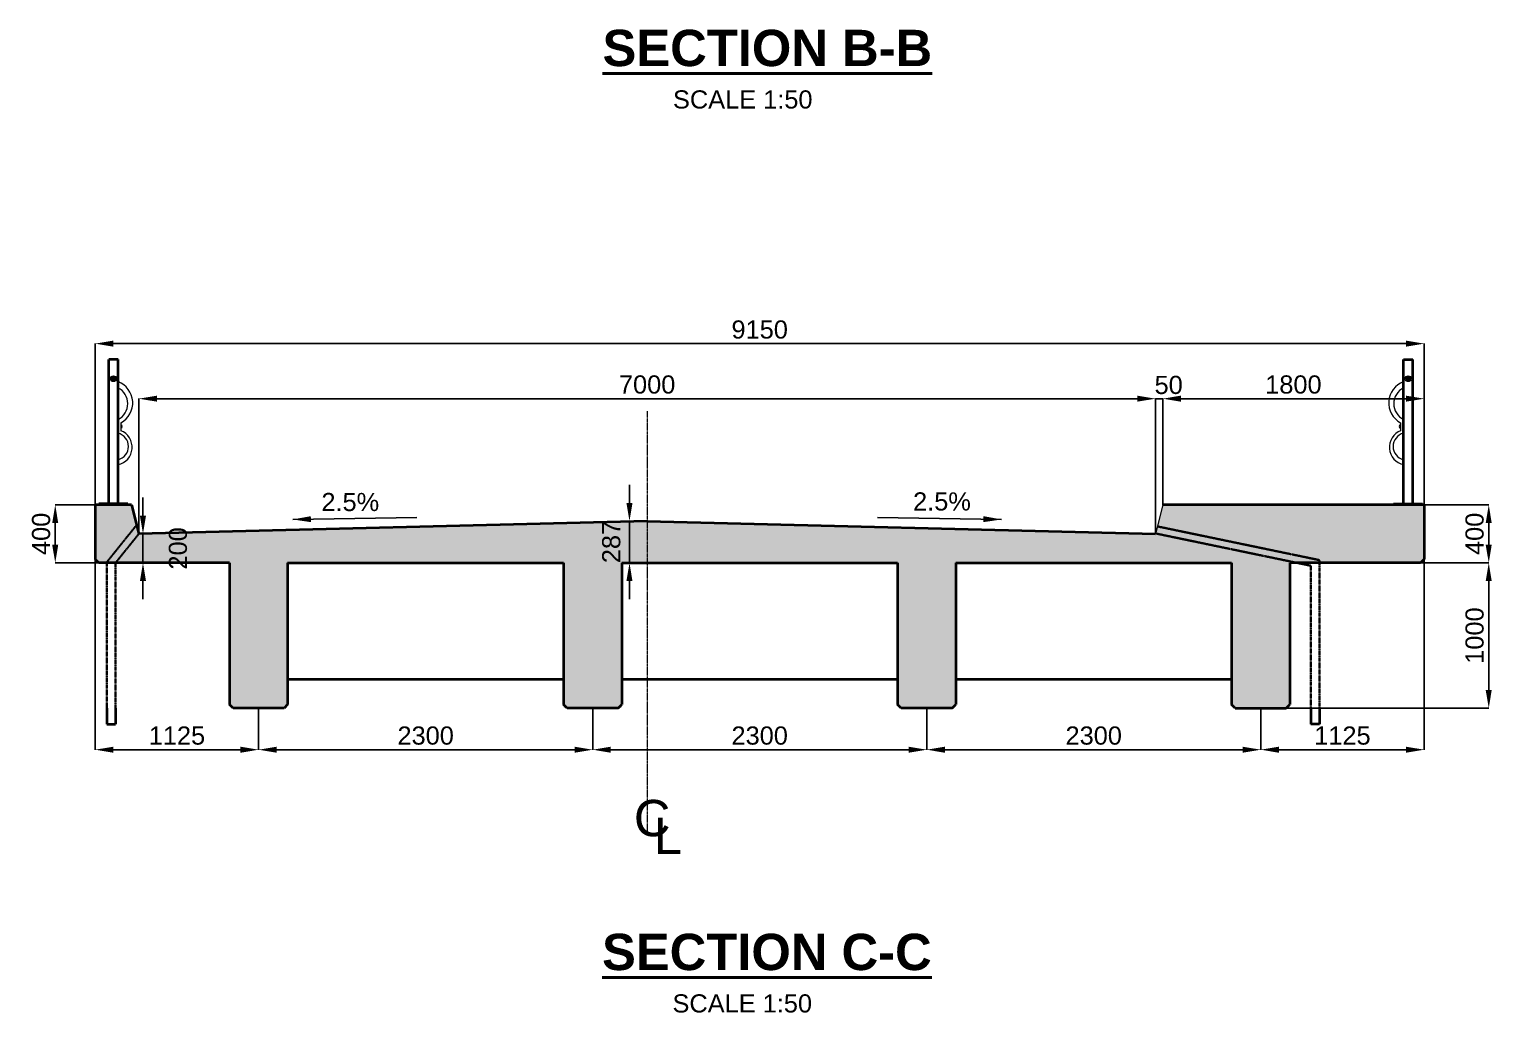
# Model space of a CAD drawing. Header units: millimetres. Extents: x -1307360 to -9241, y 140559 to 432424.
# Drawn here: x -576607 to -556467, y 295178 to 308717 of the extents above; entities that cross this region are included whole.
import ezdxf

# ---------------------------------------------------------------- set-up
doc = ezdxf.new("R2010")
doc.units = ezdxf.units.MM
doc.header["$MEASUREMENT"] = 0
doc.linetypes.add('CENTER2', pattern=[1.125, 0.75, -0.125, 0.125, -0.125])
doc.linetypes.add('DASHED2', pattern=[0.375, 0.25, -0.125])
for name, color, linetype, lineweight in [('centreline', 4, 'CENTER2', 15), ('dimension', 252, 'Continuous', 20), ('hatch', 9, 'Continuous', 18), ('hidden', 5, 'DASHED2', 30), ('lettering', 120, 'Continuous', 25), ('outline', 3, 'Continuous', 35), ('titles', 2, 'Continuous', 40)]:
    doc.layers.add(name, color=color, linetype=linetype, lineweight=lineweight)
doc.styles.add('ARIAL', font='arial.ttf')
doc.dimstyles.new('Dimstyle_100', dxfattribs={"dimtxt": 250, "dimasz": 250, "dimexe": 66, "dimexo": 50, "dimgap": 50, "dimtad": 1, "dimdec": 0, "dimzin": 0, "dimdsep": 46, "dimtxsty": 'ARIAL', "dimcen": 0.09, "dimclrd": 256, "dimclre": 256, "dimclrt": 1, "dimadec": 0, "dimazin": 0, "dimtfac": 1, "dimtdec": 0, "dimtmove": 2, "dimatfit": 3, "dimfxl": 1, "dimtolj": 1, "dimtzin": 0, "dimarcsym": 0})
doc.dimstyles.new('scale_50', dxfattribs={"dimtxt": 250, "dimasz": 250, "dimexe": 0.25, "dimexo": 0.25, "dimgap": 66, "dimtad": 1, "dimdec": 0, "dimlfac": 0.5, "dimzin": 0, "dimdsep": 46, "dimtxsty": 'ARIAL', "dimcen": 0.09, "dimclrd": 4, "dimclre": 5, "dimclrt": 1, "dimadec": 0, "dimazin": 0, "dimtfac": 1, "dimtdec": 0, "dimtmove": 2, "dimatfit": 3, "dimfxl": 1, "dimtolj": 1, "dimtzin": 0, "dimarcsym": 0})

# ---------------------------------------------------------------- blocks, each defined once
blk = doc.blocks.new('*D32')
at = {"layer": 'Defpoints', "color": 0, "transparency": 16777216}
for p in [(-557398, 303631), (-560998, 302170), (-557398, 302170)]:
    blk.add_point(p, dxfattribs=at)
at = {"layer": 'dimension', "color": 5, "lineweight": -2, "transparency": 16777216}
for p, q in [((-560998, 302171), (-560998, 303632)), ((-557398, 302171), (-557398, 303632))]:
    blk.add_line(p, q, dxfattribs=at)
at = {"layer": 'dimension', "color": 4, "lineweight": -2, "transparency": 16777216}
blk.add_line((-560748, 303631), (-557648, 303631), dxfattribs=at)
at = {"layer": 'dimension', "color": 4, "transparency": 16777216}
for points in [[(-560748, 303673), (-560748, 303590), (-560998, 303631)], [(-557648, 303673), (-557648, 303590), (-557398, 303631)]]:
    blk.add_solid(points, dxfattribs=at)
at = {"layer": 'dimension', "color": 1, "transparency": 16777216, "insert": (-559198, 303825), "char_height": 250, "attachment_point": 5, "style": 'ARIAL'}
blk.add_mtext('\\A1;1800', dxfattribs=at)
blk = doc.blocks.new('*D33')
at = {"layer": 'Defpoints', "color": 0, "transparency": 16777216}
for p in [(-560998, 303631), (-560998, 302170), (-561098, 301770)]:
    blk.add_point(p, dxfattribs=at)
at = {"layer": 'dimension', "color": 4, "lineweight": -2, "transparency": 16777216}
for p, q in [((-561348, 303631), (-561598, 303631)), ((-561098, 303631), (-560998, 303631)), ((-560748, 303631), (-560498, 303631))]:
    blk.add_line(p, q, dxfattribs=at)
at = {"layer": 'dimension', "color": 5, "lineweight": -2, "transparency": 16777216}
for p, q in [((-561098, 301771), (-561098, 303632)), ((-560998, 302171), (-560998, 303632))]:
    blk.add_line(p, q, dxfattribs=at)
at = {"layer": 'dimension', "color": 4, "transparency": 16777216}
for points in [[(-561348, 303673), (-561348, 303590), (-561098, 303631)], [(-560748, 303673), (-560748, 303590), (-560998, 303631)]]:
    blk.add_solid(points, dxfattribs=at)
at = {"layer": 'dimension', "color": 1, "transparency": 16777216, "insert": (-560916, 303819), "char_height": 250, "attachment_point": 5, "style": 'ARIAL'}
blk.add_mtext('\\A1;50', dxfattribs=at)
blk = doc.blocks.new('*D8')
at = {"layer": 'Defpoints', "color": 0, "transparency": 16777216}
for p in [(-561098, 303631), (-575098, 301770), (-561098, 301770)]:
    blk.add_point(p, dxfattribs=at)
at = {"layer": 'dimension', "color": 5, "lineweight": -2, "transparency": 16777216}
for p, q in [((-575098, 301771), (-575098, 303632)), ((-561098, 301771), (-561098, 303632))]:
    blk.add_line(p, q, dxfattribs=at)
at = {"layer": 'dimension', "color": 4, "lineweight": -2, "transparency": 16777216}
blk.add_line((-574848, 303631), (-561348, 303631), dxfattribs=at)
at = {"layer": 'dimension', "color": 4, "transparency": 16777216}
for points in [[(-574848, 303673), (-574848, 303590), (-575098, 303631)], [(-561348, 303673), (-561348, 303590), (-561098, 303631)]]:
    blk.add_solid(points, dxfattribs=at)
at = {"layer": 'dimension', "color": 1, "transparency": 16777216, "insert": (-568098, 303825), "char_height": 250, "attachment_point": 5, "style": 'ARIAL'}
blk.add_mtext('\\A1;7000', dxfattribs=at)
blk = doc.blocks.new('*D34')
at = {"layer": 'Defpoints', "color": 0, "transparency": 16777216}
for p in [(-575698, 302170), (-576249, 301370), (-575638, 301370)]:
    blk.add_point(p, dxfattribs=at)
at = {"layer": 'dimension', "color": 5, "lineweight": -2, "transparency": 16777216}
for p, q in [((-575699, 302170), (-576250, 302170)), ((-575638, 301370), (-576250, 301370))]:
    blk.add_line(p, q, dxfattribs=at)
at = {"layer": 'dimension', "color": 4, "lineweight": -2, "transparency": 16777216}
blk.add_line((-576249, 301920), (-576249, 301620), dxfattribs=at)
at = {"layer": 'dimension', "color": 4, "transparency": 16777216}
for points in [[(-576291, 301920), (-576208, 301920), (-576249, 302170)], [(-576291, 301620), (-576208, 301620), (-576249, 301370)]]:
    blk.add_solid(points, dxfattribs=at)
at = {"layer": 'dimension', "color": 1, "transparency": 16777216, "insert": (-576443, 301770), "char_height": 250, "attachment_point": 5, "rotation": 90, "style": 'ARIAL'}
blk.add_mtext('\\A1;400', dxfattribs=at)
blk = doc.blocks.new('*D35')
at = {"layer": 'Defpoints', "color": 0, "transparency": 16777216}
for p in [(-557448, 301370), (-559298, 299370), (-556508, 299370)]:
    blk.add_point(p, dxfattribs=at)
at = {"layer": 'dimension', "color": 5, "lineweight": -2, "transparency": 16777216}
for p, q in [((-557448, 301370), (-556508, 301370)), ((-559298, 299370), (-556508, 299370))]:
    blk.add_line(p, q, dxfattribs=at)
at = {"layer": 'dimension', "color": 4, "lineweight": -2, "transparency": 16777216}
blk.add_line((-556508, 301120), (-556508, 299620), dxfattribs=at)
at = {"layer": 'dimension', "color": 4, "transparency": 16777216}
for points in [[(-556550, 301120), (-556467, 301120), (-556508, 301370)], [(-556550, 299620), (-556467, 299620), (-556508, 299370)]]:
    blk.add_solid(points, dxfattribs=at)
at = {"layer": 'dimension', "color": 1, "transparency": 16777216, "insert": (-556702, 300370), "char_height": 250, "attachment_point": 5, "rotation": 90, "style": 'ARIAL'}
blk.add_mtext('\\A1;1000', dxfattribs=at)
blk = doc.blocks.new('*D36')
at = {"layer": 'Defpoints', "color": 0, "transparency": 16777216}
for p in [(-557398, 302170), (-557448, 301370), (-556508, 301370)]:
    blk.add_point(p, dxfattribs=at)
at = {"layer": 'dimension', "color": 5, "lineweight": -2, "transparency": 16777216}
for p, q in [((-557398, 302170), (-556508, 302170)), ((-557448, 301370), (-556508, 301370))]:
    blk.add_line(p, q, dxfattribs=at)
at = {"layer": 'dimension', "color": 4, "lineweight": -2, "transparency": 16777216}
blk.add_line((-556508, 301920), (-556508, 301620), dxfattribs=at)
at = {"layer": 'dimension', "color": 4, "transparency": 16777216}
for points in [[(-556550, 301920), (-556467, 301920), (-556508, 302170)], [(-556550, 301620), (-556467, 301620), (-556508, 301370)]]:
    blk.add_solid(points, dxfattribs=at)
at = {"layer": 'dimension', "color": 1, "transparency": 16777216, "insert": (-556702, 301770), "char_height": 250, "attachment_point": 5, "rotation": 90, "style": 'ARIAL'}
blk.add_mtext('\\A1;400', dxfattribs=at)
blk = doc.blocks.new('*D9')
at = {"layer": 'Defpoints', "color": 0, "transparency": 16777216}
for p in [(-568097, 301945), (-568341, 301370), (-567998, 301370)]:
    blk.add_point(p, dxfattribs=at)
at = {"layer": 'dimension', "color": 4, "lineweight": -2, "transparency": 16777216}
for p, q in [((-568341, 302195), (-568341, 302445)), ((-568341, 301945), (-568341, 301370)), ((-568341, 301120), (-568341, 300870))]:
    blk.add_line(p, q, dxfattribs=at)
at = {"layer": 'dimension', "color": 5, "lineweight": -2, "transparency": 16777216}
for p, q in [((-568098, 301945), (-568342, 301945)), ((-567999, 301370), (-568342, 301370))]:
    blk.add_line(p, q, dxfattribs=at)
at = {"layer": 'dimension', "color": 4, "transparency": 16777216}
for points in [[(-568383, 302195), (-568300, 302195), (-568341, 301945)], [(-568383, 301120), (-568300, 301120), (-568341, 301370)]]:
    blk.add_solid(points, dxfattribs=at)
at = {"layer": 'dimension', "color": 1, "transparency": 16777216, "insert": (-568591, 301658), "char_height": 250, "attachment_point": 5, "rotation": 90, "style": 'ARIAL'}
blk.add_mtext('\\A1;287', dxfattribs=at)
blk = doc.blocks.new('*D37')
at = {"layer": 'Defpoints', "color": 0, "transparency": 16777216}
for p in [(-557398, 301420), (-559648, 299370), (-557398, 298799)]:
    blk.add_point(p, dxfattribs=at)
at = {"layer": 'dimension', "color": 5, "lineweight": -2, "transparency": 16777216}
for p, q in [((-557398, 301420), (-557398, 298798)), ((-559648, 299370), (-559648, 298798))]:
    blk.add_line(p, q, dxfattribs=at)
at = {"layer": 'dimension', "color": 4, "lineweight": -2, "transparency": 16777216}
blk.add_line((-559398, 298799), (-557648, 298799), dxfattribs=at)
at = {"layer": 'dimension', "color": 4, "transparency": 16777216}
for points in [[(-559398, 298840), (-559398, 298757), (-559648, 298799)], [(-557648, 298840), (-557648, 298757), (-557398, 298799)]]:
    blk.add_solid(points, dxfattribs=at)
at = {"layer": 'dimension', "color": 1, "transparency": 16777216, "insert": (-558523, 298992), "char_height": 250, "attachment_point": 5, "style": 'ARIAL'}
blk.add_mtext('\\A1;1125', dxfattribs=at)
blk = doc.blocks.new('*D38')
at = {"layer": 'Defpoints', "color": 0, "transparency": 16777216}
for p in [(-564248, 299370), (-559648, 299370), (-559648, 298799)]:
    blk.add_point(p, dxfattribs=at)
at = {"layer": 'dimension', "color": 5, "lineweight": -2, "transparency": 16777216}
for p, q in [((-564248, 299370), (-564248, 298798)), ((-559648, 299370), (-559648, 298798))]:
    blk.add_line(p, q, dxfattribs=at)
at = {"layer": 'dimension', "color": 4, "lineweight": -2, "transparency": 16777216}
blk.add_line((-563998, 298799), (-559898, 298799), dxfattribs=at)
at = {"layer": 'dimension', "color": 4, "transparency": 16777216}
for points in [[(-563998, 298840), (-563998, 298757), (-564248, 298799)], [(-559898, 298840), (-559898, 298757), (-559648, 298799)]]:
    blk.add_solid(points, dxfattribs=at)
at = {"layer": 'dimension', "color": 1, "transparency": 16777216, "insert": (-561948, 298992), "char_height": 250, "attachment_point": 5, "style": 'ARIAL'}
blk.add_mtext('\\A1;2300', dxfattribs=at)
blk = doc.blocks.new('*D10')
at = {"layer": 'Defpoints', "color": 0, "transparency": 16777216}
for p in [(-568848, 299370), (-564248, 299370), (-564248, 298799)]:
    blk.add_point(p, dxfattribs=at)
at = {"layer": 'dimension', "color": 5, "lineweight": -2, "transparency": 16777216}
for p, q in [((-568848, 299370), (-568848, 298798)), ((-564248, 299370), (-564248, 298798))]:
    blk.add_line(p, q, dxfattribs=at)
at = {"layer": 'dimension', "color": 4, "lineweight": -2, "transparency": 16777216}
blk.add_line((-568598, 298799), (-564498, 298799), dxfattribs=at)
at = {"layer": 'dimension', "color": 4, "transparency": 16777216}
for points in [[(-568598, 298840), (-568598, 298757), (-568848, 298799)], [(-564498, 298840), (-564498, 298757), (-564248, 298799)]]:
    blk.add_solid(points, dxfattribs=at)
at = {"layer": 'dimension', "color": 1, "transparency": 16777216, "insert": (-566548, 298992), "char_height": 250, "attachment_point": 5, "style": 'ARIAL'}
blk.add_mtext('\\A1;2300', dxfattribs=at)
blk = doc.blocks.new('*D39')
at = {"layer": 'Defpoints', "color": 0, "transparency": 16777216}
for p in [(-573448, 299370), (-568848, 299370), (-568848, 298799)]:
    blk.add_point(p, dxfattribs=at)
at = {"layer": 'dimension', "color": 5, "lineweight": -2, "transparency": 16777216}
for p, q in [((-573448, 299370), (-573448, 298798)), ((-568848, 299370), (-568848, 298798))]:
    blk.add_line(p, q, dxfattribs=at)
at = {"layer": 'dimension', "color": 4, "lineweight": -2, "transparency": 16777216}
blk.add_line((-573198, 298799), (-569098, 298799), dxfattribs=at)
at = {"layer": 'dimension', "color": 4, "transparency": 16777216}
for points in [[(-573198, 298840), (-573198, 298757), (-573448, 298799)], [(-569098, 298840), (-569098, 298757), (-568848, 298799)]]:
    blk.add_solid(points, dxfattribs=at)
at = {"layer": 'dimension', "color": 1, "transparency": 16777216, "insert": (-571148, 298992), "char_height": 250, "attachment_point": 5, "style": 'ARIAL'}
blk.add_mtext('\\A1;2300', dxfattribs=at)
blk = doc.blocks.new('*D40')
at = {"layer": 'Defpoints', "color": 0, "transparency": 16777216}
for p in [(-575698, 301420), (-573448, 299370), (-573448, 298799)]:
    blk.add_point(p, dxfattribs=at)
at = {"layer": 'dimension', "color": 5, "lineweight": -2, "transparency": 16777216}
for p, q in [((-575698, 301420), (-575698, 298798)), ((-573448, 299370), (-573448, 298798))]:
    blk.add_line(p, q, dxfattribs=at)
at = {"layer": 'dimension', "color": 4, "lineweight": -2, "transparency": 16777216}
blk.add_line((-575448, 298799), (-573698, 298799), dxfattribs=at)
at = {"layer": 'dimension', "color": 4, "transparency": 16777216}
for points in [[(-575448, 298840), (-575448, 298757), (-575698, 298799)], [(-573698, 298840), (-573698, 298757), (-573448, 298799)]]:
    blk.add_solid(points, dxfattribs=at)
at = {"layer": 'dimension', "color": 1, "transparency": 16777216, "insert": (-574573, 298992), "char_height": 250, "attachment_point": 5, "style": 'ARIAL'}
blk.add_mtext('\\A1;1125', dxfattribs=at)
blk = doc.blocks.new('*D11')
at = {"layer": 'Defpoints', "color": 0, "transparency": 16777216}
for p in [(-575698, 304389), (-575698, 302170), (-557398, 302170)]:
    blk.add_point(p, dxfattribs=at)
at = {"layer": 'dimension', "color": 5, "lineweight": -2, "transparency": 16777216}
for p, q in [((-575698, 302171), (-575698, 304389)), ((-557398, 302171), (-557398, 304389))]:
    blk.add_line(p, q, dxfattribs=at)
at = {"layer": 'dimension', "color": 4, "lineweight": -2, "transparency": 16777216}
blk.add_line((-557648, 304389), (-575448, 304389), dxfattribs=at)
at = {"layer": 'dimension', "color": 4, "transparency": 16777216}
for points in [[(-575448, 304431), (-575448, 304347), (-575698, 304389)], [(-557648, 304431), (-557648, 304347), (-557398, 304389)]]:
    blk.add_solid(points, dxfattribs=at)
at = {"layer": 'dimension', "color": 1, "transparency": 16777216, "insert": (-566548, 304582), "char_height": 250, "attachment_point": 5, "style": 'ARIAL'}
blk.add_mtext('\\A1;9150', dxfattribs=at)
blk = doc.blocks.new('*D41')
at = {"layer": 'Defpoints', "color": 0, "transparency": 16777216}
for p in [(-575098, 301770), (-575098, 301370), (-575041, 301370)]:
    blk.add_point(p, dxfattribs=at)
at = {"layer": 'dimension', "color": 4, "lineweight": -2, "transparency": 16777216}
for p, q in [((-575041, 302020), (-575041, 302270)), ((-575041, 301770), (-575041, 301370)), ((-575041, 301120), (-575041, 300870))]:
    blk.add_line(p, q, dxfattribs=at)
at = {"layer": 'dimension', "color": 5, "lineweight": -2, "transparency": 16777216}
for p, q in [((-575098, 301770), (-575041, 301770)), ((-575098, 301370), (-575041, 301370))]:
    blk.add_line(p, q, dxfattribs=at)
at = {"layer": 'dimension', "color": 4, "transparency": 16777216}
for points in [[(-575083, 302020), (-574999, 302020), (-575041, 301770)], [(-575083, 301120), (-574999, 301120), (-575041, 301370)]]:
    blk.add_solid(points, dxfattribs=at)
at = {"layer": 'dimension', "color": 1, "transparency": 16777216, "insert": (-574559, 301570), "char_height": 250, "attachment_point": 5, "rotation": 90, "style": 'ARIAL'}
blk.add_mtext('\\A1;200', dxfattribs=at)

msp = doc.modelspace()

# ---------------------------------------------------------------- hatches: boundary and pattern name
at = {"layer": 'dimension'}
for points in [[(-575488.4, 303906.3, 1), (-575408.4, 303906.3, 1)], [(-557658.1, 303906.1, 1), (-557578.1, 303906.1, 1)]]:
    msp.add_hatch(color=256, dxfattribs=at).paths.add_polyline_path(points)
at = {"layer": 'dimension', "ltscale": 100}
for points in [[(-575344.9, 303272.4), (-575344.9, 303223.8, 0.8010491)], [(-557721.5, 303272.4), (-557721.5, 303223.8, -0.8010491)]]:
    msp.add_hatch(color=256, dxfattribs=at).paths.add_polyline_path(points)
at = {"layer": 'hatch'}
h = msp.add_hatch(dxfattribs=at)
h.set_pattern_fill('AR-CONC', color=256, scale=80, style=0)
h.set_pattern_definition([(50, (-602962, -23928.76), (573.80815, -50.2017), [60, -660]), (355, (-602962, -23928.76), (-111.0011, 601.7537), [48, -528]), (100.4514, (-602914.2, -23932.95), (462.8075, 551.5516), [50.9922, -560.9137]), (46.1842, (-602962, -23768.76), (853.7928, -132.4152), [90, -990]), (96.6356, (-602890.9, -23779.8), (747.7302, 779.2943), [76.4882, -841.3704]), (351.1842, (-602962, -23768.8), (747.7296, 779.2949), [72, -792]), (21, (-602882, -23808.76), (477.52564, -322.0951), [60, -660]), (326, (-602882, -23808.76), (194.6523, 580.12), [48, -528]), (71.4514, (-602842.2, -23835.6), (672.1781, 258.0244), [50.9922, -560.9137]), (37.5, (-602962.02, -23928.76), (9.72788, 266.31508), [0, -521.6, 0, -536, 0, -530]), (7.5, (-602962.02, -23928.76), (210.45563, 315.52937), [0, -305.6, 0, -509.6, 0, -202]), (327.5, (-603140.42, -23928.76), (427.05795, -18.0439), [0, -200, 0, -624, 0, -828]), (317.5, (-603220.4, -23928.76), (466.54894, 80.084), [0, -260, 0, -414.4, 0, -588])])
h.paths.add_polyline_path([(-575698.9, 302170.7), (-575698.9, 301420.7), (-575648.9, 301370.7), (-573848.9, 301370.7), (-573848.9, 299420.7), (-573798.9, 299370.7), (-573098.9, 299370.7), (-573048.9, 299423.5), (-573048.9, 301370.7), (-569248.9, 301370.7), (-569248.9, 299370.7), (-568448.9, 299370.7), (-568448.9, 301370.7), (-564648.9, 301370.7), (-564648.9, 299420.7), (-564598.9, 299370.7), (-563898.9, 299370.7), (-563848.9, 299420.7), (-563848.9, 301370.7), (-560048.9, 301370.7), (-560048.9, 299420.7), (-559998.9, 299370.7), (-559298.9, 299370.7), (-559248.9, 299420.7), (-559248.9, 301370.7), (-557448.6, 301370.7), (-557398.9, 301420.7), (-557398.9, 302170.9), (-560998.9, 302170.7), (-561098.9, 301770.7), (-568098.2, 301945.7), (-575098.9, 301770.7), (-575198.9, 302170.7)])

# ---------------------------------------------------------------- linework, layer by layer
at = {"layer": 'centreline'}
msp.add_line((-568098.4, 303459.5), (-568098.4, 297645.1), dxfattribs=at)
at = {"layer": 'dimension'}
for p, q in [((-575344.9, 303297.7), (-575344.9, 303190.4)), ((-557721.5, 303297.7), (-557721.5, 303190.4)), ((-560998.4, 302170.4), (-561098.4, 301770.4)), ((-569248.4, 301370.4), (-573048.4, 301370.4)), ((-564648.4, 301370.4), (-568448.4, 301370.4)), ((-560048.4, 301370.4), (-563848.4, 301370.4))]:
    msp.add_line(p, q, dxfattribs=at)
for centre in [(-575448.4, 303906.3), (-557618.1, 303906.1)]:
    msp.add_circle(centre, 40, dxfattribs=at)
at = {"layer": 'dimension', "ltscale": 100}
for centre, radius, start, end in [((-575493.4, 303562.4), 243.6, 296.58552, 63.64802), ((-575495.8, 303572.9), 313.8, 298.72615, 69.20462), ((-557570.7, 303572.9), 313.8, 110.79538, 241.27385), ((-557573.1, 303562.4), 243.6, 116.35198, 243.41448), ((-575435, 302962.8), 244.8, 281.93822, 68.4145), ((-575429.4, 302973.5), 188.3, 283.84627, 76.15373), ((-575350.4, 303248.1), 24.9, 282.60712, 77.39288), ((-557631.4, 302962.8), 244.8, 111.5855, 258.06178), ((-557637, 302973.5), 188.3, 103.84627, 256.15373), ((-557716.1, 303248.1), 24.9, 102.60712, 257.39288)]:
    msp.add_arc(centre, radius, start, end, dxfattribs=at)
at = {"layer": 'hidden'}
for p, q in [((-575128.5, 301891.9), (-575540.8, 301379.1)), ((-575097.9, 301770.4), (-575419.5, 301370.4)), ((-561084.6, 301773.4), (-558960.3, 301331.9)), ((-561064.2, 301871.3), (-558839, 301408.8)), ((-575540.8, 301379.1), (-575540.8, 299370.4)), ((-575419.5, 301370.4), (-575419.5, 299370.4)), ((-558960.3, 301331.9), (-558960.3, 299370.4)), ((-558839, 301408.8), (-558839, 299370.4))]:
    msp.add_line(p, q, dxfattribs=at)
at = {"layer": 'outline'}
for p, q in [((-575512.4, 302182.4), (-575512.4, 304170.7)), ((-575384.4, 304170.4), (-575512.4, 304170.4)), ((-575384.4, 302182.4), (-575384.4, 304170.7)), ((-557682.1, 302182.4), (-557682.1, 304170.7)), ((-557682.1, 304170.4), (-557554.1, 304170.4)), ((-557554.1, 302182.4), (-557554.1, 304170.7)), ((-575198.4, 302170.4), (-575698.4, 302170.4)), ((-575698.4, 302170.4), (-575698.4, 301420.4)), ((-575648.4, 302170.4), (-575648.4, 302182.4)), ((-575248.4, 302182.4), (-575648.4, 302182.4)), ((-575248.4, 302170.4), (-575248.4, 302182.4)), ((-575198.4, 302170.4), (-575098.4, 301770.4)), ((-557398.4, 302170.4), (-560998.4, 302170.4)), ((-557818.1, 302182.4), (-557418.1, 302182.4)), ((-557818.1, 302170.4), (-557818.1, 302182.4)), ((-557418.1, 302170.4), (-557418.1, 302182.4)), ((-557398.4, 302170.4), (-557398.4, 301420.4)), ((-568098.4, 301945.4), (-575098.4, 301770.4)), ((-568098.4, 301945.4), (-561098.4, 301770.4)), ((-575648.4, 301370.4), (-575698.4, 301420.4)), ((-573848.4, 301370.4), (-575648.4, 301370.4)), ((-573848.4, 301370.4), (-573848.4, 299420.4)), ((-573048.4, 301370.4), (-573048.4, 299420.4)), ((-573048.4, 301370.4), (-569248.4, 301370.4)), ((-569248.4, 301370.4), (-569248.4, 299420.4)), ((-568448.4, 301370.4), (-568448.4, 299420.4)), ((-568448.4, 301370.4), (-564648.4, 301370.4)), ((-564648.4, 301370.4), (-564648.4, 299420.4)), ((-563848.4, 301370.4), (-563848.4, 299420.4)), ((-563848.4, 301370.4), (-560048.4, 301370.4)), ((-560048.4, 301370.4), (-560048.4, 299420.4)), ((-559248.4, 301370.4), (-559248.4, 299420.4)), ((-557448.4, 301370.4), (-559248.4, 301370.4)), ((-557398.4, 301420.4), (-557448.4, 301370.4)), ((-573048.4, 299770.4), (-569248.4, 299770.4)), ((-568448.4, 299770.4), (-564648.4, 299770.4)), ((-563848.4, 299770.4), (-560048.4, 299770.4)), ((-575540.8, 299370.4), (-575540.8, 299150.2)), ((-575419.5, 299370.4), (-575419.5, 299150.2)), ((-573798.4, 299370.4), (-573848.4, 299420.4)), ((-573098.4, 299370.4), (-573798.4, 299370.4)), ((-573048.4, 299420.4), (-573098.4, 299370.4)), ((-569198.4, 299370.4), (-569248.4, 299420.4)), ((-568498.4, 299370.4), (-569198.4, 299370.4)), ((-568498.4, 299370.4), (-568448.4, 299420.4)), ((-564598.4, 299370.4), (-564648.4, 299420.4)), ((-563898.4, 299370.4), (-564598.4, 299370.4)), ((-563898.4, 299370.4), (-563848.4, 299420.4)), ((-559998.4, 299370.4), (-560048.4, 299420.4)), ((-559998.4, 299370.4), (-559298.4, 299370.4)), ((-559298.4, 299370.4), (-559248.4, 299420.4)), ((-558960.3, 299370.4), (-558960.3, 299150.2)), ((-558839, 299370.4), (-558839, 299150.2)), ((-575540.8, 299150.2), (-575419.5, 299150.2)), ((-558839, 299150.2), (-558960.3, 299150.2))]:
    msp.add_line(p, q, dxfattribs=at)

# ---------------------------------------------------------------- texts
at = {"layer": 'lettering', "attachment_point": 1, "style": 'ARIAL'}
for s, insert, char_height, width in [('2.5%', (-572584.1, 302333.8), 250, 1634.544), ('2.5%', (-564435.8, 302341.8), 250, 1634.544), ('C', (-568281.1, 298107.6), 500, 1634.544), ('L', (-568006.4, 297862.3), 500, 1867.401)]:
    msp.add_mtext(s, dxfattribs=dict(at, insert=insert, char_height=char_height, width=width))
at = {"layer": 'titles', "char_height": 400, "width": 14716.524, "attachment_point": 1, "style": 'ARIAL'}
for s, insert in [('{\\fArial|b1|i0|c0|p34;\\H1.25x;\\LSECTION B-B\\l\\P\\fArial|b0|i0|c0|p34;\\H0.5x;          SCALE 1:50}', (-568712.4, 308709.5)), ('{\\fArial|b1|i0|c0|p34;\\H1.25x;\\LSECTION C-C\\l\\P\\fArial|b0|i0|c0|p34;\\H0.5x;          SCALE 1:50}', (-568719.1, 296264.7))]:
    msp.add_mtext(s, dxfattribs=dict(at, insert=insert))

# ---------------------------------------------------------------- dimensions: what is measured, and where the dimension line sits
at = {"layer": 'dimension'}
for base, p1, p2, angle, picture, middle in [((-575698.4, 304388.8), (-557398.4, 302170.4), (-575698.4, 302170.4), 180, '*D11', (-566548.4, 304582.5)), ((-568341.3983, 301370.4316), (-568097.4879, 301945.4097), (-567998.3624, 301370.4316), 90, '*D9', (-568591.3983, 301657.9207)), ((-576249.4, 301370.4), (-575698.4, 302170.4), (-575637.6, 301370.4), 90, '*D34', (-576443, 301770.4)), ((-575041, 301370.4), (-575098.4, 301770.4), (-575098.4, 301370.4), 90, '*D41', (-574558.9, 301570.4)), ((-556508.3, 301370.4), (-557398.4, 302170.4), (-557448.4, 301370.4), 90, '*D36', (-556702, 301770.4)), ((-556508.3, 299370.4), (-557448.4, 301370.4), (-559298.4, 299370.4), 90, '*D35', (-556702, 300370.4))]:
    dim = msp.add_linear_dim(base=base, p1=p1, p2=p2, angle=angle, dimstyle='scale_50', dxfattribs=at)
    dim.commit()
    dim.dimension.update_dxf_attribs({"geometry": picture, "text_midpoint": middle})
for base, p1, p2, picture, middle in [((-561098.4, 303631.5), (-575098.4, 301770.4), (-561098.4, 301770.4), '*D8', (-568098.4, 303825.1)), ((-557397.9, 303631.5), (-560998.4, 302170.4), (-557397.9, 302170.4), '*D32', (-559198.1, 303825.1)), ((-573448.4, 298798.5), (-575698.4, 301420.4), (-573448.4, 299370.4), '*D40', (-574573.4, 298992.2)), ((-557398.4, 298798.5), (-559648.4, 299370.4), (-557398.4, 301420.4), '*D37', (-558523.4, 298992.2)), ((-568848.4, 298798.5), (-573448.4, 299370.4), (-568848.4, 299370.4), '*D39', (-571148.4, 298992.3)), ((-564248.4, 298798.5), (-568848.4, 299370.4), (-564248.4, 299370.4), '*D10', (-566548.4, 298992.3)), ((-559648.4, 298798.5), (-564248.4, 299370.4), (-559648.4, 299370.4), '*D38', (-561948.4, 298992.3))]:
    dim = msp.add_linear_dim(base=base, p1=p1, p2=p2, dimstyle='scale_50', dxfattribs=at)
    dim.commit()
    dim.dimension.update_dxf_attribs({"geometry": picture, "text_midpoint": middle})
dim = msp.add_linear_dim(base=(-560998.4, 303631.5), p1=(-561098.4, 301770.4), p2=(-560998.4, 302170.4), dimstyle='scale_50', dxfattribs=at)
dim.commit()
dim.dimension.update_dxf_attribs({"geometry": '*D33', "text_midpoint": (-560916.4, 303818.5), "dimtype": 160})

# ---------------------------------------------------------------- leaders
for points in [[(-572978.9, 301968.6), (-571270.2, 301995.6)], [(-563217.8, 301968.6), (-564926.6, 301995.6)]]:
    msp.add_leader(points, dimstyle='Dimstyle_100', override={"dimgap": 66, "dimtad": 0}, dxfattribs=at)

doc.saveas('drawing.dxf')
